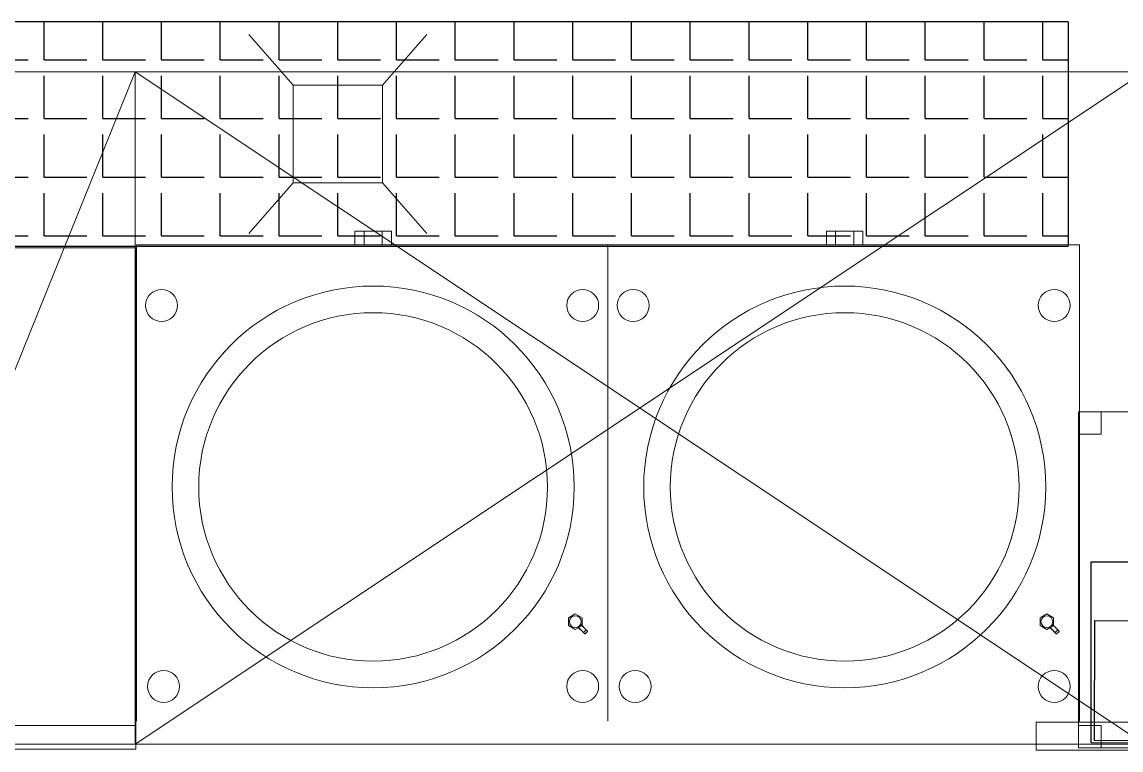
# Model space of a CAD drawing. Header units: millimetres. Extents: x -217779 to 263180, y 55413 to 130161.
# Drawn here: x -216687 to -214727, y 109575 to 110875 of the extents above; entities that cross this region are included whole.
import ezdxf

# ---------------------------------------------------------------- set-up
doc = ezdxf.new("R2010")
doc.units = ezdxf.units.MM
doc.layers.add('ТХ_ВК_трапы', color=5, linetype='Continuous')
doc.layers.add('ТХ_пищеблок', color=30, linetype='Continuous', lineweight=20)
doc.layers.add('ТХ_привязка ТХ', color=7, linetype='Continuous', true_color=0x163d5c)

# ---------------------------------------------------------------- blocks, each defined once
blk = doc.blocks.new('A$C0d7512c1')
at = {"layer": 'ТХ_ВК_трапы', "linetype": 'ByBlock'}
for p, q in [((3162.7, 4023.9, 13.3), (662.7, 4023.9, 13.3)), ((3162.7, 4023.9, 13.3), (3162.7, 3623.9, 13.3)), ((662.7, 3623.9, 13.3), (3162.7, 3623.9, 13.3))]:
    blk.add_line(p, q, dxfattribs=at)
at = {"layer": 'ТХ_ВК_трапы', "linetype": 'Continuous', "transparency": 33554636}
for p, q in [((1336.3, 3956.3, 13.3), (1336.3, 4023.9, 13.3)), ((1441, 3956.3, 13.3), (1441, 4023.9, 13.3)), ((1545.8, 3956.3, 13.3), (1545.8, 4023.9, 13.3)), ((1650.6, 3956.3, 13.3), (1650.6, 4023.9, 13.3)), ((1755.4, 3956.3, 13.3), (1755.4, 4023.9, 13.3)), ((1860.1, 3956.3, 13.3), (1860.1, 4023.9, 13.3)), ((1964.9, 3956.3, 13.3), (1964.9, 4023.9, 13.3)), ((2069.7, 3956.3, 13.3), (2069.7, 4023.9, 13.3)), ((2174.5, 3956.3, 13.3), (2174.5, 4023.9, 13.3)), ((2279.2, 3956.3, 13.3), (2279.2, 4023.9, 13.3)), ((2384, 3956.3, 13.3), (2384, 4023.9, 13.3)), ((2488.8, 3956.3, 13.3), (2488.8, 4023.9, 13.3)), ((2593.6, 3956.3, 13.3), (2593.6, 4023.9, 13.3)), ((2698.3, 3956.3, 13.3), (2698.3, 4023.9, 13.3)), ((2803.1, 3956.3, 13.3), (2803.1, 4023.9, 13.3)), ((2907.9, 3956.3, 13.3), (2907.9, 4023.9, 13.3)), ((3012.7, 3956.3, 13.3), (3012.7, 4023.9, 13.3)), ((3117.4, 3956.3, 13.3), (3117.4, 4023.9, 13.3)), ((1231.5, 3956.3, 13.3), (1307.7, 3956.3, 13.3)), ((1336.3, 3956.3, 13.3), (1412.5, 3956.3, 13.3)), ((1441, 3956.3, 13.3), (1517.2, 3956.3, 13.3)), ((1545.8, 3956.3, 13.3), (1622, 3956.3, 13.3)), ((1650.6, 3956.3, 13.3), (1726.8, 3956.3, 13.3)), ((1755.4, 3956.3, 13.3), (1831.6, 3956.3, 13.3)), ((1860.1, 3956.3, 13.3), (1936.3, 3956.3, 13.3)), ((1964.9, 3956.3, 13.3), (2041.1, 3956.3, 13.3)), ((2069.7, 3956.3, 13.3), (2145.9, 3956.3, 13.3)), ((2174.5, 3956.3, 13.3), (2250.7, 3956.3, 13.3)), ((2279.2, 3956.3, 13.3), (2355.4, 3956.3, 13.3)), ((2384, 3956.3, 13.3), (2460.2, 3956.3, 13.3)), ((2488.8, 3956.3, 13.3), (2565, 3956.3, 13.3)), ((2593.6, 3956.3, 13.3), (2669.8, 3956.3, 13.3)), ((2698.3, 3956.3, 13.3), (2774.5, 3956.3, 13.3)), ((2803.1, 3956.3, 13.3), (2879.3, 3956.3, 13.3)), ((2907.9, 3956.3, 13.3), (2984.1, 3956.3, 13.3)), ((3012.7, 3956.3, 13.3), (3088.9, 3956.3, 13.3)), ((3117.4, 3956.3, 13.3), (3162.7, 3956.3, 13.3)), ((1336.3, 3851.5, 13.3), (1336.3, 3927.7, 13.3)), ((1441, 3851.5, 13.3), (1441, 3927.7, 13.3)), ((1545.8, 3851.5, 13.3), (1545.8, 3927.7, 13.3)), ((1650.6, 3851.5, 13.3), (1650.6, 3927.7, 13.3)), ((1755.4, 3851.5, 13.3), (1755.4, 3927.7, 13.3)), ((1860.1, 3851.5, 13.3), (1860.1, 3927.7, 13.3)), ((1964.9, 3851.5, 13.3), (1964.9, 3927.7, 13.3)), ((2069.7, 3851.5, 13.3), (2069.7, 3927.7, 13.3)), ((2174.5, 3851.5, 13.3), (2174.5, 3927.7, 13.3)), ((2279.2, 3851.5, 13.3), (2279.2, 3927.7, 13.3)), ((2384, 3851.5, 13.3), (2384, 3927.7, 13.3)), ((2488.8, 3851.5, 13.3), (2488.8, 3927.7, 13.3)), ((2593.6, 3851.5, 13.3), (2593.6, 3927.7, 13.3)), ((2698.3, 3851.5, 13.3), (2698.3, 3927.7, 13.3)), ((2803.1, 3851.5, 13.3), (2803.1, 3927.7, 13.3)), ((2907.9, 3851.5, 13.3), (2907.9, 3927.7, 13.3)), ((3012.7, 3851.5, 13.3), (3012.7, 3927.7, 13.3)), ((3117.4, 3851.5, 13.3), (3117.4, 3927.7, 13.3)), ((1231.5, 3851.5, 13.3), (1307.7, 3851.5, 13.3)), ((1336.3, 3851.5, 13.3), (1412.5, 3851.5, 13.3)), ((1441, 3851.5, 13.3), (1517.2, 3851.5, 13.3)), ((1545.8, 3851.5, 13.3), (1622, 3851.5, 13.3)), ((1650.6, 3851.5, 13.3), (1726.8, 3851.5, 13.3)), ((1755.4, 3851.5, 13.3), (1831.6, 3851.5, 13.3)), ((1860.1, 3851.5, 13.3), (1936.3, 3851.5, 13.3)), ((1964.9, 3851.5, 13.3), (2041.1, 3851.5, 13.3)), ((2069.7, 3851.5, 13.3), (2145.9, 3851.5, 13.3)), ((2174.5, 3851.5, 13.3), (2250.7, 3851.5, 13.3)), ((2279.2, 3851.5, 13.3), (2355.4, 3851.5, 13.3)), ((2384, 3851.5, 13.3), (2460.2, 3851.5, 13.3)), ((2488.8, 3851.5, 13.3), (2565, 3851.5, 13.3)), ((2593.6, 3851.5, 13.3), (2669.8, 3851.5, 13.3)), ((2698.3, 3851.5, 13.3), (2774.5, 3851.5, 13.3)), ((2803.1, 3851.5, 13.3), (2879.3, 3851.5, 13.3)), ((2907.9, 3851.5, 13.3), (2984.1, 3851.5, 13.3)), ((3012.7, 3851.5, 13.3), (3088.9, 3851.5, 13.3)), ((3117.4, 3851.5, 13.3), (3162.7, 3851.5, 13.3)), ((1336.3, 3746.7, 13.3), (1336.3, 3822.9, 13.3)), ((1441, 3746.7, 13.3), (1441, 3822.9, 13.3)), ((1545.8, 3746.7, 13.3), (1545.8, 3822.9, 13.3)), ((1650.6, 3746.7, 13.3), (1650.6, 3822.9, 13.3)), ((1755.4, 3746.7, 13.3), (1755.4, 3822.9, 13.3)), ((1860.1, 3746.7, 13.3), (1860.1, 3822.9, 13.3)), ((1964.9, 3746.7, 13.3), (1964.9, 3822.9, 13.3)), ((2069.7, 3746.7, 13.3), (2069.7, 3822.9, 13.3)), ((2174.5, 3746.7, 13.3), (2174.5, 3822.9, 13.3)), ((2279.2, 3746.7, 13.3), (2279.2, 3822.9, 13.3)), ((2384, 3746.7, 13.3), (2384, 3822.9, 13.3)), ((2488.8, 3746.7, 13.3), (2488.8, 3822.9, 13.3)), ((2593.6, 3746.7, 13.3), (2593.6, 3822.9, 13.3)), ((2698.3, 3746.7, 13.3), (2698.3, 3822.9, 13.3)), ((2803.1, 3746.7, 13.3), (2803.1, 3822.9, 13.3)), ((2907.9, 3746.7, 13.3), (2907.9, 3822.9, 13.3)), ((3012.7, 3746.7, 13.3), (3012.7, 3822.9, 13.3)), ((3117.4, 3746.7, 13.3), (3117.4, 3822.9, 13.3)), ((1231.5, 3746.7, 13.3), (1307.7, 3746.7, 13.3)), ((1336.3, 3746.7, 13.3), (1412.5, 3746.7, 13.3)), ((1441, 3746.7, 13.3), (1517.2, 3746.7, 13.3)), ((1545.8, 3746.7, 13.3), (1622, 3746.7, 13.3)), ((1650.6, 3746.7, 13.3), (1726.8, 3746.7, 13.3)), ((1755.4, 3746.7, 13.3), (1831.6, 3746.7, 13.3)), ((1860.1, 3746.7, 13.3), (1936.3, 3746.7, 13.3)), ((1964.9, 3746.7, 13.3), (2041.1, 3746.7, 13.3)), ((2069.7, 3746.7, 13.3), (2145.9, 3746.7, 13.3)), ((2174.5, 3746.7, 13.3), (2250.7, 3746.7, 13.3)), ((2279.2, 3746.7, 13.3), (2355.4, 3746.7, 13.3)), ((2384, 3746.7, 13.3), (2460.2, 3746.7, 13.3)), ((2488.8, 3746.7, 13.3), (2565, 3746.7, 13.3)), ((2593.6, 3746.7, 13.3), (2669.8, 3746.7, 13.3)), ((2698.3, 3746.7, 13.3), (2774.5, 3746.7, 13.3)), ((2803.1, 3746.7, 13.3), (2879.3, 3746.7, 13.3)), ((2907.9, 3746.7, 13.3), (2984.1, 3746.7, 13.3)), ((3012.7, 3746.7, 13.3), (3088.9, 3746.7, 13.3)), ((3117.4, 3746.7, 13.3), (3162.7, 3746.7, 13.3)), ((1336.3, 3641.9, 13.3), (1336.3, 3718.1, 13.3)), ((1441, 3641.9, 13.3), (1441, 3718.1, 13.3)), ((1545.8, 3641.9, 13.3), (1545.8, 3718.1, 13.3)), ((1650.6, 3641.9, 13.3), (1650.6, 3718.1, 13.3)), ((1755.4, 3641.9, 13.3), (1755.4, 3718.1, 13.3)), ((1860.1, 3641.9, 13.3), (1860.1, 3718.1, 13.3)), ((1964.9, 3641.9, 13.3), (1964.9, 3718.1, 13.3)), ((2069.7, 3641.9, 13.3), (2069.7, 3718.1, 13.3)), ((2174.5, 3641.9, 13.3), (2174.5, 3718.1, 13.3)), ((2279.2, 3641.9, 13.3), (2279.2, 3718.1, 13.3)), ((2384, 3641.9, 13.3), (2384, 3718.1, 13.3)), ((2488.8, 3641.9, 13.3), (2488.8, 3718.1, 13.3)), ((2593.6, 3641.9, 13.3), (2593.6, 3718.1, 13.3)), ((2698.3, 3641.9, 13.3), (2698.3, 3718.1, 13.3)), ((2803.1, 3641.9, 13.3), (2803.1, 3718.1, 13.3)), ((2907.9, 3641.9, 13.3), (2907.9, 3718.1, 13.3)), ((3012.7, 3641.9, 13.3), (3012.7, 3718.1, 13.3)), ((3117.4, 3641.9, 13.3), (3117.4, 3718.1, 13.3)), ((1231.5, 3641.9, 13.3), (1307.7, 3641.9, 13.3)), ((1336.3, 3641.9, 13.3), (1412.5, 3641.9, 13.3)), ((1441, 3641.9, 13.3), (1517.2, 3641.9, 13.3)), ((1545.8, 3641.9, 13.3), (1622, 3641.9, 13.3)), ((1650.6, 3641.9, 13.3), (1726.8, 3641.9, 13.3)), ((1755.4, 3641.9, 13.3), (1831.6, 3641.9, 13.3)), ((1860.1, 3641.9, 13.3), (1936.3, 3641.9, 13.3)), ((1964.9, 3641.9, 13.3), (2041.1, 3641.9, 13.3)), ((2069.7, 3641.9, 13.3), (2145.9, 3641.9, 13.3)), ((2174.5, 3641.9, 13.3), (2250.7, 3641.9, 13.3)), ((2279.2, 3641.9, 13.3), (2355.4, 3641.9, 13.3)), ((2384, 3641.9, 13.3), (2460.2, 3641.9, 13.3)), ((2488.8, 3641.9, 13.3), (2565, 3641.9, 13.3)), ((2593.6, 3641.9, 13.3), (2669.8, 3641.9, 13.3)), ((2698.3, 3641.9, 13.3), (2774.5, 3641.9, 13.3)), ((2803.1, 3641.9, 13.3), (2879.3, 3641.9, 13.3)), ((2907.9, 3641.9, 13.3), (2984.1, 3641.9, 13.3)), ((3012.7, 3641.9, 13.3), (3088.9, 3641.9, 13.3)), ((3117.4, 3641.9, 13.3), (3162.7, 3641.9, 13.3))]:
    blk.add_line(p, q, dxfattribs=at)
at = {"layer": 'ТХ_ВК_трапы', "lineweight": 0}
for p, q in [((1701.3, 4001.2, 13.3), (1780.7, 3911.2, 13.3)), ((2019, 4001.2, 13.3), (1939.6, 3911.2, 13.3)), ((1939.6, 3911.2, 13.3), (1780.7, 3911.2, 13.3)), ((1780.7, 3911.2, 13.3), (1780.7, 3736.5, 13.3)), ((1939.6, 3911.2, 13.3), (1939.6, 3736.5, 13.3)), ((1701.3, 3646.5, 13.3), (1780.7, 3736.5, 13.3)), ((1780.7, 3736.5, 13.3), (1939.6, 3736.5, 13.3)), ((1939.6, 3736.5, 13.3), (2019, 3646.5, 13.3))]:
    blk.add_line(p, q, dxfattribs=at)
blk = doc.blocks.new('A$C19c1ccfc')
at = {"layer": 'ТХ_пищеблок'}
for p, q in [((-10921, -20605.1, 40.2), (-10501, -19565.1, 40.2)), ((-10501, -20765.1, 40.2), (-8701, -19565.1, 40.2)), ((-10501, -19565.1, 40.2), (-8701, -20765.1, 40.2)), ((-10093, -19849.4, -897.4), (-10060.5, -19849.4, -897.4)), ((-10093, -19874.4, -897.4), (-10093, -19849.4, -897.4)), ((-10060.5, -19874.4, -897.4), (-10060.5, -19849.4, -897.4)), ((-9252, -19849.4, -897.4), (-9219.5, -19849.4, -897.4)), ((-9252, -19874.4, -897.4), (-9252, -19849.4, -897.4)), ((-9219.5, -19874.4, -897.4), (-9219.5, -19849.4, -897.4)), ((-10499.1, -19874.1, -194.9), (-9658.1, -19874.1, -194.9)), ((-10499.1, -19874.1, -259.9), (-9658.1, -19874.1, -259.9)), ((-9658.1, -19874.1, -194.9), (-8817.1, -19874.1, -194.9)), ((-9658.1, -19874.1, -259.9), (-8817.1, -19874.1, -259.9)), ((-10499.1, -19881.2, -187.9), (-10499.1, -20724.1, -187.9)), ((-9658.1, -19881.2, -187.9), (-9658.1, -20724.1, -187.9)), ((-9658.1, -19881.2, -187.9), (-9658.1, -20724.1, -187.9)), ((-8817.1, -19881.2, -187.9), (-8817.1, -20724.1, -187.9)), ((-8818.6, -20771.8, 35.1), (-8818.6, -20171.8, 35.1)), ((-8818.6, -20171.8, 35.1), (-7918.6, -20171.8, 35.1)), ((-8818.6, -20211.8, 35.1), (-8818.6, -20171.8, 35.1)), ((-8818.6, -20171.8, 35.1), (-8778.6, -20171.8, 35.1)), ((-8778.6, -20171.8, 35.1), (-8778.6, -20211.8, 35.1)), ((-8778.6, -20211.8, 35.1), (-8818.6, -20211.8, 35.1)), ((-9716.3, -20532.6, -146.9), (-9728.3, -20539.5, -146.9)), ((-9728.3, -20539.5, -146.9), (-9728.3, -20553.4, -146.9)), ((-9704.3, -20539.5, -146.9), (-9716.3, -20532.6, -146.9)), ((-9704.3, -20553.4, -146.9), (-9704.3, -20539.5, -146.9)), ((-8875.3, -20532.6, -146.9), (-8887.3, -20539.5, -146.9)), ((-8887.3, -20539.5, -146.9), (-8887.3, -20553.4, -146.9)), ((-8863.3, -20539.5, -146.9), (-8875.3, -20532.6, -146.9)), ((-8863.3, -20553.4, -146.9), (-8863.3, -20539.5, -146.9)), ((-9728.3, -20553.4, -146.9), (-9716.3, -20560.3, -146.9)), ((-9716.3, -20560.3, -146.9), (-9704.3, -20553.4, -146.9)), ((-9706, -20551.8, -95.9), (-9711, -20556.7, -95.9)), ((-9709.9, -20557.8, -95.9), (-9711, -20556.7, -95.9)), ((-9699.5, -20568.2, -82.9), (-9709.9, -20557.8, -82.9)), ((-9706, -20551.8, -95.9), (-9705, -20552.8, -95.9)), ((-9705, -20552.8, -82.9), (-9694.5, -20563.3, -82.9)), ((-8887.3, -20553.4, -146.9), (-8875.3, -20560.3, -146.9)), ((-8875.3, -20560.3, -146.9), (-8863.3, -20553.4, -146.9)), ((-8865, -20551.8, -95.9), (-8870, -20556.7, -95.9)), ((-8868.9, -20557.8, -95.9), (-8870, -20556.7, -95.9)), ((-8858.5, -20568.2, -82.9), (-8868.9, -20557.8, -82.9)), ((-8865, -20551.8, -95.9), (-8864, -20552.8, -95.9)), ((-8864, -20552.8, -82.9), (-8853.5, -20563.3, -82.9)), ((-9699.5, -20568.2, -82.9), (-9699.5, -20568.2, -86.8)), ((-9694.5, -20564, -82.9), (-9698.8, -20568.2, -82.9)), ((-9694.5, -20563.3, -82.9), (-9694.5, -20563.3, -86.8)), ((-8858.5, -20568.2, -82.9), (-8858.5, -20568.2, -86.8)), ((-8853.5, -20564, -82.9), (-8857.8, -20568.2, -82.9)), ((-8853.5, -20563.3, -82.9), (-8853.5, -20563.3, -86.8)), ((-8818.6, -20771.8, 35.1), (-8818.6, -20731.8, 35.1)), ((-8818.6, -20731.8, 35.1), (-8778.6, -20731.8, 35.1)), ((-8778.6, -20731.8, 35.1), (-8778.6, -20771.8, 35.1)), ((-7918.6, -20771.8, 35.1), (-8818.6, -20771.8, 35.1)), ((-8778.6, -20771.8, 35.1), (-8818.6, -20771.8, 35.1))]:
    blk.add_line(p, q, dxfattribs=at)
at = {"layer": 'ТХ_пищеблок', "extrusion": (7.50251e-16, 1, 0)}
for p, q in [((-10093, -19849.4, -953.7), (-10109.3, -19849.4, -925.6)), ((-10109.3, -19849.4, -925.6), (-10093, -19849.4, -897.4)), ((-10093, -19849.4, -897.4), (-10060.5, -19849.4, -897.4)), ((-10060.5, -19849.4, -953.7), (-10093, -19849.4, -953.7)), ((-10060.5, -19849.4, -897.4), (-10044.3, -19849.4, -925.6)), ((-10044.3, -19849.4, -925.6), (-10060.5, -19849.4, -953.7)), ((-9252, -19849.4, -953.7), (-9268.3, -19849.4, -925.6)), ((-9268.3, -19849.4, -925.6), (-9252, -19849.4, -897.4)), ((-9252, -19849.4, -897.4), (-9219.5, -19849.4, -897.4)), ((-9219.5, -19849.4, -953.7), (-9252, -19849.4, -953.7)), ((-9219.5, -19849.4, -897.4), (-9203.3, -19849.4, -925.6)), ((-9203.3, -19849.4, -925.6), (-9219.5, -19849.4, -953.7))]:
    blk.add_line(p, q, dxfattribs=at)
at = {"layer": 'ТХ_пищеблок', "extrusion": (-0.866025, 6.49736e-16, 0.5)}
for p, q in [((-10109.3, -19849.4, -925.6), (-10093, -19849.4, -897.4)), ((-10109.3, -19874.4, -925.6), (-10109.3, -19849.4, -925.6)), ((-10093, -19874.4, -897.4), (-10093, -19849.4, -897.4)), ((-9268.3, -19849.4, -925.6), (-9252, -19849.4, -897.4)), ((-9268.3, -19874.4, -925.6), (-9268.3, -19849.4, -925.6)), ((-9252, -19874.4, -897.4), (-9252, -19849.4, -897.4))]:
    blk.add_line(p, q, dxfattribs=at)
at = {"layer": 'ТХ_пищеблок', "extrusion": (-0.866025, 6.49736e-16, -0.5)}
for p, q in [((-10109.3, -19874.4, -925.6), (-10109.3, -19849.4, -925.6)), ((-10093, -19849.4, -953.7), (-10109.3, -19849.4, -925.6)), ((-10093, -19874.4, -953.7), (-10093, -19849.4, -953.7)), ((-9268.3, -19874.4, -925.6), (-9268.3, -19849.4, -925.6)), ((-9252, -19849.4, -953.7), (-9268.3, -19849.4, -925.6)), ((-9252, -19874.4, -953.7), (-9252, -19849.4, -953.7))]:
    blk.add_line(p, q, dxfattribs=at)
at = {"layer": 'ТХ_пищеблок', "extrusion": (0, 0, -1)}
for p, q in [((-10093, -19874.4, -953.7), (-10093, -19849.4, -953.7)), ((-10060.5, -19849.4, -953.7), (-10093, -19849.4, -953.7)), ((-10060.5, -19874.4, -953.7), (-10060.5, -19849.4, -953.7)), ((-9252, -19874.4, -953.7), (-9252, -19849.4, -953.7)), ((-9219.5, -19849.4, -953.7), (-9252, -19849.4, -953.7)), ((-9219.5, -19874.4, -953.7), (-9219.5, -19849.4, -953.7))]:
    blk.add_line(p, q, dxfattribs=at)
at = {"layer": 'ТХ_пищеблок', "extrusion": (0.866025, -6.49736e-16, -0.5)}
for p, q in [((-10060.5, -19874.4, -953.7), (-10060.5, -19849.4, -953.7)), ((-10044.3, -19849.4, -925.6), (-10060.5, -19849.4, -953.7)), ((-10044.3, -19874.4, -925.6), (-10044.3, -19849.4, -925.6)), ((-9219.5, -19874.4, -953.7), (-9219.5, -19849.4, -953.7)), ((-9203.3, -19849.4, -925.6), (-9219.5, -19849.4, -953.7)), ((-9203.3, -19874.4, -925.6), (-9203.3, -19849.4, -925.6))]:
    blk.add_line(p, q, dxfattribs=at)
at = {"layer": 'ТХ_пищеблок', "extrusion": (0.866025, -6.49736e-16, 0.5)}
for p, q in [((-10060.5, -19849.4, -897.4), (-10044.3, -19849.4, -925.6)), ((-10060.5, -19874.4, -897.4), (-10060.5, -19849.4, -897.4)), ((-10044.3, -19874.4, -925.6), (-10044.3, -19849.4, -925.6)), ((-9219.5, -19849.4, -897.4), (-9203.3, -19849.4, -925.6)), ((-9219.5, -19874.4, -897.4), (-9219.5, -19849.4, -897.4)), ((-9203.3, -19874.4, -925.6), (-9203.3, -19849.4, -925.6))]:
    blk.add_line(p, q, dxfattribs=at)
at = {"layer": 'ТХ_пищеблок', "extrusion": (-1, 5.66554e-16, 0)}
for p, q in [((-10499.1, -19874.1, -259.9), (-10499.1, -19874.1, -194.9)), ((-9658.1, -19874.1, -259.9), (-9658.1, -19874.1, -194.9)), ((-10499.1, -20724.1, -261.9), (-10499.1, -19876.1, -261.9)), ((-10499.1, -19881.2, -187.9), (-10499.1, -20724.1, -187.9)), ((-9658.1, -20724.1, -261.9), (-9658.1, -19876.1, -261.9)), ((-9658.1, -19881.2, -187.9), (-9658.1, -20724.1, -187.9)), ((-9728.3, -20539.5, -187.9), (-9728.3, -20553.4, -187.9)), ((-9728.3, -20539.5, -146.9), (-9728.3, -20553.4, -146.9)), ((-9728.3, -20539.5, -187.9), (-9728.3, -20539.5, -146.9)), ((-8887.3, -20539.5, -187.9), (-8887.3, -20553.4, -187.9)), ((-8887.3, -20539.5, -146.9), (-8887.3, -20553.4, -146.9)), ((-8887.3, -20539.5, -187.9), (-8887.3, -20539.5, -146.9)), ((-9728.3, -20553.4, -187.9), (-9728.3, -20553.4, -146.9)), ((-8887.3, -20553.4, -187.9), (-8887.3, -20553.4, -146.9)), ((-10499.1, -20724.1, -187.9), (-10499.1, -20724.1, -261.9)), ((-9658.1, -20724.1, -187.9), (-9658.1, -20724.1, -261.9))]:
    blk.add_line(p, q, dxfattribs=at)
at = {"layer": 'ТХ_пищеблок', "extrusion": (5.66554e-16, 1, 0)}
for p, q in [((-10499.1, -19874.1, -259.9), (-9658.1, -19874.1, -259.9)), ((-10499.1, -19874.1, -259.9), (-10499.1, -19874.1, -194.9)), ((-10499.1, -19874.1, -194.9), (-9658.1, -19874.1, -194.9)), ((-9658.1, -19874.1, -259.9), (-8817.1, -19874.1, -259.9)), ((-9658.1, -19874.1, -259.9), (-9658.1, -19874.1, -194.9)), ((-9658.1, -19874.1, -194.9), (-8817.1, -19874.1, -194.9)), ((-9658.1, -19874.1, -259.9), (-9658.1, -19874.1, -194.9)), ((-8817.1, -19874.1, -259.9), (-8817.1, -19874.1, -194.9))]:
    blk.add_line(p, q, dxfattribs=at)
at = {"layer": 'ТХ_пищеблок', "extrusion": (1, -5.66554e-16, 0)}
for p, q in [((-9658.1, -19874.1, -259.9), (-9658.1, -19874.1, -194.9)), ((-8817.1, -19874.1, -259.9), (-8817.1, -19874.1, -194.9)), ((-9658.1, -20724.1, -261.9), (-9658.1, -19876.1, -261.9)), ((-9658.1, -19881.2, -187.9), (-9658.1, -20724.1, -187.9)), ((-8817.1, -20724.1, -261.9), (-8817.1, -19876.1, -261.9)), ((-8817.1, -19881.2, -187.9), (-8817.1, -20724.1, -187.9)), ((-9704.3, -20553.4, -187.9), (-9704.3, -20539.5, -187.9)), ((-9704.3, -20539.5, -187.9), (-9704.3, -20539.5, -146.9)), ((-9704.3, -20553.4, -146.9), (-9704.3, -20539.5, -146.9)), ((-8863.3, -20553.4, -187.9), (-8863.3, -20539.5, -187.9)), ((-8863.3, -20539.5, -187.9), (-8863.3, -20539.5, -146.9)), ((-8863.3, -20553.4, -146.9), (-8863.3, -20539.5, -146.9)), ((-9704.3, -20553.4, -187.9), (-9704.3, -20553.4, -146.9)), ((-8863.3, -20553.4, -187.9), (-8863.3, -20553.4, -146.9)), ((-9658.1, -20724.1, -187.9), (-9658.1, -20724.1, -261.9)), ((-8817.1, -20724.1, -187.9), (-8817.1, -20724.1, -261.9))]:
    blk.add_line(p, q, dxfattribs=at)
at = {"layer": 'ТХ_пищеблок', "extrusion": (1.77636e-16, -1.0064e-31, -1)}
for p, q in [((-10499.1, -20724.1, -261.9), (-10499.1, -19876.1, -261.9)), ((-9658.1, -20724.1, -261.9), (-9658.1, -19876.1, -261.9)), ((-9658.1, -20724.1, -261.9), (-9658.1, -19876.1, -261.9)), ((-8817.1, -20724.1, -261.9), (-8817.1, -19876.1, -261.9))]:
    blk.add_line(p, q, dxfattribs=at)
at = {"layer": 'ТХ_пищеблок', "extrusion": (-0.5, 0.866025, -1.59086e-16)}
for p, q in [((-9716.3, -20532.6, -187.9), (-9728.3, -20539.5, -187.9)), ((-9716.3, -20532.6, -146.9), (-9728.3, -20539.5, -146.9)), ((-9728.3, -20539.5, -187.9), (-9728.3, -20539.5, -146.9)), ((-9716.3, -20532.6, -187.9), (-9716.3, -20532.6, -146.9)), ((-8875.3, -20532.6, -187.9), (-8887.3, -20539.5, -187.9)), ((-8875.3, -20532.6, -146.9), (-8887.3, -20539.5, -146.9)), ((-8887.3, -20539.5, -187.9), (-8887.3, -20539.5, -146.9)), ((-8875.3, -20532.6, -187.9), (-8875.3, -20532.6, -146.9))]:
    blk.add_line(p, q, dxfattribs=at)
at = {"layer": 'ТХ_пищеблок', "extrusion": (-9.17483e-32, -1.83697e-16, -1)}
for p, q in [((-9716.3, -20532.6, -187.9), (-9728.3, -20539.5, -187.9)), ((-9728.3, -20539.5, -187.9), (-9728.3, -20553.4, -187.9)), ((-9704.3, -20539.5, -187.9), (-9716.3, -20532.6, -187.9)), ((-9704.3, -20553.4, -187.9), (-9704.3, -20539.5, -187.9)), ((-8875.3, -20532.6, -187.9), (-8887.3, -20539.5, -187.9)), ((-8887.3, -20539.5, -187.9), (-8887.3, -20553.4, -187.9)), ((-8863.3, -20539.5, -187.9), (-8875.3, -20532.6, -187.9)), ((-8863.3, -20553.4, -187.9), (-8863.3, -20539.5, -187.9)), ((-9728.3, -20553.4, -187.9), (-9716.3, -20560.3, -187.9)), ((-9716.3, -20560.3, -187.9), (-9704.3, -20553.4, -187.9)), ((-8887.3, -20553.4, -187.9), (-8875.3, -20560.3, -187.9)), ((-8875.3, -20560.3, -187.9), (-8863.3, -20553.4, -187.9))]:
    blk.add_line(p, q, dxfattribs=at)
at = {"layer": 'ТХ_пищеблок', "extrusion": (0.5, 0.866025, -1.59086e-16)}
for p, q in [((-9704.3, -20539.5, -187.9), (-9716.3, -20532.6, -187.9)), ((-9716.3, -20532.6, -187.9), (-9716.3, -20532.6, -146.9)), ((-9704.3, -20539.5, -146.9), (-9716.3, -20532.6, -146.9)), ((-9704.3, -20539.5, -187.9), (-9704.3, -20539.5, -146.9)), ((-8863.3, -20539.5, -187.9), (-8875.3, -20532.6, -187.9)), ((-8875.3, -20532.6, -187.9), (-8875.3, -20532.6, -146.9)), ((-8863.3, -20539.5, -146.9), (-8875.3, -20532.6, -146.9)), ((-8863.3, -20539.5, -187.9), (-8863.3, -20539.5, -146.9))]:
    blk.add_line(p, q, dxfattribs=at)
at = {"layer": 'ТХ_пищеблок', "extrusion": (-0.501483, -0.865168, 1.58929e-16)}
for p, q in [((-9728.3, -20553.4, -187.9), (-9716.3, -20560.3, -187.9)), ((-9728.3, -20553.4, -146.9), (-9716.3, -20560.3, -146.9)), ((-9728.3, -20553.4, -187.9), (-9728.3, -20553.4, -146.9)), ((-9716.3, -20560.3, -187.9), (-9716.3, -20560.3, -146.9)), ((-8887.3, -20553.4, -187.9), (-8875.3, -20560.3, -187.9)), ((-8887.3, -20553.4, -146.9), (-8875.3, -20560.3, -146.9)), ((-8887.3, -20553.4, -187.9), (-8887.3, -20553.4, -146.9)), ((-8875.3, -20560.3, -187.9), (-8875.3, -20560.3, -146.9))]:
    blk.add_line(p, q, dxfattribs=at)
at = {"layer": 'ТХ_пищеблок', "extrusion": (0.5, -0.866025, 1.59086e-16)}
for p, q in [((-9716.3, -20560.3, -187.9), (-9704.3, -20553.4, -187.9)), ((-9716.3, -20560.3, -146.9), (-9704.3, -20553.4, -146.9)), ((-9716.3, -20560.3, -187.9), (-9716.3, -20560.3, -146.9)), ((-9704.3, -20553.4, -187.9), (-9704.3, -20553.4, -146.9)), ((-8875.3, -20560.3, -187.9), (-8863.3, -20553.4, -187.9)), ((-8875.3, -20560.3, -146.9), (-8863.3, -20553.4, -146.9)), ((-8875.3, -20560.3, -187.9), (-8875.3, -20560.3, -146.9)), ((-8863.3, -20553.4, -187.9), (-8863.3, -20553.4, -146.9))]:
    blk.add_line(p, q, dxfattribs=at)
at = {"layer": 'ТХ_пищеблок', "extrusion": (-0.707107, 0.707107, 9.74459e-14)}
for p, q in [((-9706, -20551.8, -95.9), (-9711, -20556.7, -95.9)), ((-9710.3, -20556, -109.9), (-9711, -20556.7, -109.9)), ((-9711, -20556.7, -109.4), (-9711, -20556.7, -109.9)), ((-9711, -20556.7, -95.9), (-9711, -20556.7, -98.4)), ((-9706, -20551.8, -109.9), (-9706.7, -20552.5, -109.9)), ((-9706, -20551.8, -109.9), (-9706, -20551.8, -109.4)), ((-9706, -20551.8, -98.4), (-9706, -20551.8, -95.9)), ((-8865, -20551.8, -95.9), (-8870, -20556.7, -95.9)), ((-8869.3, -20556, -109.9), (-8870, -20556.7, -109.9)), ((-8870, -20556.7, -109.4), (-8870, -20556.7, -109.9)), ((-8870, -20556.7, -95.9), (-8870, -20556.7, -98.4)), ((-8865, -20551.8, -109.9), (-8865.7, -20552.5, -109.9)), ((-8865, -20551.8, -109.9), (-8865, -20551.8, -109.4)), ((-8865, -20551.8, -98.4), (-8865, -20551.8, -95.9))]:
    blk.add_line(p, q, dxfattribs=at)
at = {"layer": 'ТХ_пищеблок', "extrusion": (6.11395e-15, -6.01718e-15, -1)}
for p, q in [((-9710.3, -20556, -109.9), (-9711, -20556.7, -109.9)), ((-9711, -20556.7, -109.9), (-9701.6, -20566.1, -109.9)), ((-9706.7, -20552.5, -109.9), (-9710.3, -20556, -109.9)), ((-9706, -20551.8, -109.9), (-9706.7, -20552.5, -109.9)), ((-9696.7, -20561.1, -109.9), (-9706, -20551.8, -109.9)), ((-8869.3, -20556, -109.9), (-8870, -20556.7, -109.9)), ((-8870, -20556.7, -109.9), (-8860.6, -20566.1, -109.9)), ((-8865.7, -20552.5, -109.9), (-8869.3, -20556, -109.9)), ((-8865, -20551.8, -109.9), (-8865.7, -20552.5, -109.9)), ((-8855.7, -20561.1, -109.9), (-8865, -20551.8, -109.9)), ((-9696.7, -20561.1, -109.9), (-9701.6, -20566.1, -109.9)), ((-8855.7, -20561.1, -109.9), (-8860.6, -20566.1, -109.9))]:
    blk.add_line(p, q, dxfattribs=at)
at = {"layer": 'ТХ_пищеблок', "extrusion": (0.707107, -0.707107, 0)}
for p, q in [((-9711, -20556.7, -98.4), (-9711, -20556.7, -109.4)), ((-9706.7, -20552.5, -109.9), (-9710.3, -20556, -109.9)), ((-9706, -20551.8, -109.4), (-9706, -20551.8, -98.4)), ((-8870, -20556.7, -98.4), (-8870, -20556.7, -109.4)), ((-8865.7, -20552.5, -109.9), (-8869.3, -20556, -109.9)), ((-8865, -20551.8, -109.4), (-8865, -20551.8, -98.4))]:
    blk.add_line(p, q, dxfattribs=at)
at = {"layer": 'ТХ_пищеблок', "extrusion": (-0.707107, -0.707107, 0)}
for p, q in [((-9709.9, -20557.8, -95.9), (-9711, -20556.7, -95.9)), ((-9711, -20556.7, -95.9), (-9711, -20556.7, -98.4)), ((-9711, -20556.7, -98.4), (-9711, -20556.7, -109.4)), ((-9711, -20556.7, -109.4), (-9711, -20556.7, -109.9)), ((-9711, -20556.7, -109.9), (-9701.6, -20566.1, -109.9)), ((-9699.5, -20568.2, -82.9), (-9709.9, -20557.8, -82.9)), ((-9709.9, -20557.8, -82.9), (-9709.9, -20557.8, -95.9)), ((-8868.9, -20557.8, -95.9), (-8870, -20556.7, -95.9)), ((-8870, -20556.7, -95.9), (-8870, -20556.7, -98.4)), ((-8870, -20556.7, -98.4), (-8870, -20556.7, -109.4)), ((-8870, -20556.7, -109.4), (-8870, -20556.7, -109.9)), ((-8870, -20556.7, -109.9), (-8860.6, -20566.1, -109.9)), ((-8858.5, -20568.2, -82.9), (-8868.9, -20557.8, -82.9)), ((-8868.9, -20557.8, -82.9), (-8868.9, -20557.8, -95.9)), ((-9701.6, -20566.1, -109.9), (-9699.5, -20568.2, -86.8)), ((-9699.5, -20568.2, -82.9), (-9699.5, -20568.2, -86.8)), ((-8860.6, -20566.1, -109.9), (-8858.5, -20568.2, -86.8)), ((-8858.5, -20568.2, -82.9), (-8858.5, -20568.2, -86.8))]:
    blk.add_line(p, q, dxfattribs=at)
at = {"layer": 'ТХ_пищеблок', "extrusion": (-0.707107, 0.707107, 0)}
for p, q in [((-9709.9, -20557.8, -82.9), (-9709.9, -20557.8, -95.9)), ((-9705, -20552.8, -95.9), (-9705, -20552.8, -82.9)), ((-8868.9, -20557.8, -82.9), (-8868.9, -20557.8, -95.9)), ((-8864, -20552.8, -95.9), (-8864, -20552.8, -82.9))]:
    blk.add_line(p, q, dxfattribs=at)
at = {"layer": 'ТХ_пищеблок', "extrusion": (0.707107, 0.707107, 0)}
for p, q in [((-9696.7, -20561.1, -109.9), (-9706, -20551.8, -109.9)), ((-9706, -20551.8, -109.9), (-9706, -20551.8, -109.4)), ((-9706, -20551.8, -109.4), (-9706, -20551.8, -98.4)), ((-9706, -20551.8, -98.4), (-9706, -20551.8, -95.9)), ((-9706, -20551.8, -95.9), (-9705, -20552.8, -95.9)), ((-9705, -20552.8, -95.9), (-9705, -20552.8, -82.9)), ((-9705, -20552.8, -82.9), (-9694.5, -20563.3, -82.9)), ((-8855.7, -20561.1, -109.9), (-8865, -20551.8, -109.9)), ((-8865, -20551.8, -109.9), (-8865, -20551.8, -109.4)), ((-8865, -20551.8, -109.4), (-8865, -20551.8, -98.4)), ((-8865, -20551.8, -98.4), (-8865, -20551.8, -95.9)), ((-8865, -20551.8, -95.9), (-8864, -20552.8, -95.9)), ((-8864, -20552.8, -95.9), (-8864, -20552.8, -82.9)), ((-8864, -20552.8, -82.9), (-8853.5, -20563.3, -82.9)), ((-9694.5, -20563.3, -86.8), (-9696.7, -20561.1, -109.9)), ((-9694.5, -20563.3, -82.9), (-9694.5, -20563.3, -86.8)), ((-8853.5, -20563.3, -86.8), (-8855.7, -20561.1, -109.9)), ((-8853.5, -20563.3, -82.9), (-8853.5, -20563.3, -86.8))]:
    blk.add_line(p, q, dxfattribs=at)
at = {"layer": 'ТХ_пищеблок', "extrusion": (0.70124, -0.70124, -0.128554)}
for p, q in [((-9696.7, -20561.1, -109.9), (-9701.6, -20566.1, -109.9)), ((-9701.6, -20566.1, -109.9), (-9699.5, -20568.2, -86.8)), ((-9694.5, -20564, -82.9), (-9698.8, -20568.2, -82.9)), ((-9694.5, -20563.3, -86.8), (-9696.7, -20561.1, -109.9)), ((-8855.7, -20561.1, -109.9), (-8860.6, -20566.1, -109.9)), ((-8860.6, -20566.1, -109.9), (-8858.5, -20568.2, -86.8)), ((-8853.5, -20564, -82.9), (-8857.8, -20568.2, -82.9)), ((-8853.5, -20563.3, -86.8), (-8855.7, -20561.1, -109.9))]:
    blk.add_line(p, q, dxfattribs=at)
at = {"layer": 'ТХ_пищеблок', "extrusion": (-1, 5.66554e-16, -1.83697e-16)}
for p, q in [((-10499.1, -20724.1, -187.9), (-10499.1, -20724.1, -261.9)), ((-9658.1, -20724.1, -187.9), (-9658.1, -20724.1, -261.9))]:
    blk.add_line(p, q, dxfattribs=at)
at = {"layer": 'ТХ_пищеблок', "extrusion": (-5.66554e-16, -1, 0)}
for p, q in [((-10499.1, -20724.1, -187.9), (-10499.1, -20724.1, -261.9)), ((-9658.1, -20724.1, -187.9), (-9658.1, -20724.1, -261.9)), ((-9658.1, -20724.1, -187.9), (-9658.1, -20724.1, -261.9)), ((-8817.1, -20724.1, -187.9), (-8817.1, -20724.1, -261.9))]:
    blk.add_line(p, q, dxfattribs=at)
blk = doc.blocks.new('A$C6fdb3df6')
at = {"layer": 'ТХ_пищеблок', "lineweight": -2}
for points in [[(-14546.2, 9110.4), (-14193.7, 9110.1), (-14196.5, 8785.2), (-14546.2, 8787.4), (-14546.2, 9110.4), (-14546.2, 9110.4)], [(-14539.9, 9005.8), (-14199.8, 9005.2), (-14203.3, 8788.9), (-14540.6, 8791.4), (-14539.9, 9005.8), (-14539.9, 9005.8)]]:
    blk.add_lwpolyline(points, dxfattribs=at)

msp = doc.modelspace()

# ---------------------------------------------------------------- linework, layer by layer
at = {"layer": 'ТХ_пищеблок', "ltscale": 100, "elevation": 40.2}
msp.add_lwpolyline([(-217484.9, 110785.6), (-216484.9, 110785.6), (-216484.9, 109585.6), (-217484.9, 109585.6)], close=True, dxfattribs=at)
at = {"layer": 'ТХ_пищеблок', "elevation": 40.2}
msp.add_lwpolyline([(-216484.9, 109585.6), (-214684.9, 109585.6), (-214684.9, 110785.6), (-216484.9, 110785.6)], close=True, dxfattribs=at)
at = {"layer": 'ТХ_пищеблок'}
for points in [[(-216484, 110471.6), (-217324, 110471.6), (-217324, 109576.6), (-216484, 109576.6)], [(-216484, 109576.6), (-217324, 109576.6), (-217324, 109618.7), (-216484, 109618.7)]]:
    msp.add_lwpolyline(points, close=True, dxfattribs=at)
at = {"layer": 'ТХ_пищеблок', "lineweight": 0, "elevation": -47.7}
msp.add_lwpolyline([(-214578.1, 109625.1), (-214578.1, 109575.1), (-214878.1, 109575.1), (-214878.1, 109625.1)], close=True, dxfattribs=at)
at = {"layer": 'ТХ_пищеблок', "extrusion": (7.50251e-16, 1, 0)}
for centre in [(216060.7, -925.6, 110501.3), (215219.7, -925.6, 110501.3)]:
    msp.add_circle(centre, 27, dxfattribs=at)
at = {"layer": 'ТХ_пищеблок', "extrusion": (-7.50251e-16, -1, 0)}
for centre in [(-216060.7, -925.6, -110501.3), (-215219.7, -925.6, -110501.3)]:
    msp.add_circle(centre, 27, dxfattribs=at)
at = {"layer": 'ТХ_пищеблок', "extrusion": (-1.04074e-31, -1.83697e-16, -1)}
for centre, radius in [((216438, 110368.6, 1217.5), 28.5), ((216438, 110368.6, 1174), 28.5), ((215687, 110368.6, 1217.5), 28.5), ((215687, 110368.6, 1174), 28.5), ((215597, 110368.6, 1217.5), 28.5), ((215597, 110368.6, 1174), 28.5), ((214846, 110368.6, 1217.5), 28.5), ((214846, 110368.6, 1174), 28.5), ((215700.2, 109804.2, 146.9), 10.5), ((214859.2, 109804.2, 146.9), 10.5), ((215687, 109688.6, 1174), 28.5), ((215687, 109688.6, 1217.5), 28.5), ((215687, 109688.6, 1174), 28.5), ((215687, 109688.6, 1217.5), 28.5), ((214846, 109688.6, 1174), 28.5), ((214846, 109688.6, 1217.5), 28.5), ((214846, 109688.6, 1174), 28.5), ((214846, 109688.6, 1217.5), 28.5)]:
    msp.add_circle(centre, radius, dxfattribs=at)
at = {"layer": 'ТХ_пищеблок', "extrusion": (0, 0, -1)}
for centre, radius in [((216060.7, 110044.7, 187.9), 358.5), ((216060.7, 110044.7, 187.9), 358.5), ((215219.7, 110044.7, 187.9), 358.5), ((215219.7, 110044.7, 187.9), 358.5), ((216060.7, 110044.7, 148.8), 311), ((215219.7, 110044.7, 148.8), 311)]:
    msp.add_circle(centre, radius, dxfattribs=at)
at = {"layer": 'ТХ_пищеблок'}
for centre, radius in [((-216060.7, 110044.7, -148.8), 311), ((-215219.7, 110044.7, -148.8), 311), ((-215700.2, 109804.2, -126.9), 10.5), ((-215700.2, 109804.2, -126.9), 10.5), ((-215700.2, 109804.2, -146.9), 10.5), ((-214859.2, 109804.2, -126.9), 10.5), ((-214859.2, 109804.2, -126.9), 10.5), ((-214859.2, 109804.2, -146.9), 10.5)]:
    msp.add_circle(centre, radius, dxfattribs=at)
at = {"layer": 'ТХ_пищеблок', "extrusion": (1.04074e-31, -1.83697e-16, -1)}
for centre in [(216434.4, 109688.6, 1174), (216434.4, 109688.6, 1217.5), (216434.4, 109688.6, 1174), (216434.4, 109688.6, 1217.5), (215593.4, 109688.6, 1174), (215593.4, 109688.6, 1217.5), (215593.4, 109688.6, 1174), (215593.4, 109688.6, 1217.5)]:
    msp.add_circle(centre, 28.5, dxfattribs=at)
at = {"layer": 'ТХ_пищеблок', "extrusion": (-1, 5.66554e-16, 0)}
for centre, radius, start, end in [((-110469.6, -194.9, 216483), 7.01, 89.3117, 179.9755), ((-110474.6, -259.9, 216483), 2, 180, 270), ((-110469.6, -194.9, 215642), 7.01, 89.3117, 179.9755), ((-110474.6, -259.9, 215642), 2, 180, 270)]:
    msp.add_arc(centre, radius, start, end, dxfattribs=at)
at = {"layer": 'ТХ_пищеблок', "extrusion": (1, -5.66554e-16, 0)}
for centre, radius, start, end in [((110469.6, -194.9, -216483), 7.01, 0.0245, 90.6883), ((110474.6, -259.9, -216483), 2, 270, 360), ((110469.6, -194.9, -215642), 7.01, 0.0245, 90.6883), ((110474.6, -259.9, -215642), 2, 270, 360), ((110469.6, -194.9, -215642), 7.01, 0.0245, 90.6883), ((110474.6, -259.9, -215642), 2, 270, 360), ((110469.6, -194.9, -215642), 7.01, 0.0245, 90.6883), ((110474.6, -259.9, -215642), 2, 270, 360), ((110469.6, -194.9, -214801), 7.01, 0.0245, 90.6883), ((110474.6, -259.9, -214801), 2, 270, 360), ((110469.6, -194.9, -214801), 7.01, 0.0245, 90.6883), ((110474.6, -259.9, -214801), 2, 270, 360)]:
    msp.add_arc(centre, radius, start, end, dxfattribs=at)
at = {"layer": 'ТХ_пищеблок', "extrusion": (0.707107, -0.707107, -9.74459e-14)}
for centre, start, end in [((-74879.8, -103.9, -230155.4), 57.421, 122.579), ((-74879.8, -103.9, -230155.4), 237.421, 247.3801), ((-74879.8, -103.9, -230155.4), 292.6199, 302.579), ((-74285.1, -103.9, -229560.7), 57.421, 122.579), ((-74285.1, -103.9, -229560.7), 237.421, 247.3801), ((-74285.1, -103.9, -229560.7), 292.6199, 302.579)]:
    msp.add_arc(centre, 6.5, start, end, dxfattribs=at)
at = {"layer": 'ТХ_пищеблок', "extrusion": (-0.707107, 0.707107, 9.74459e-14)}
for centre, start, end in [((74879.8, -103.9, 230155.4), 57.421, 122.579), ((74879.8, -103.9, 230155.4), 292.6199, 302.579), ((74879.8, -103.9, 230155.4), 237.421, 247.3801), ((74285.1, -103.9, 229560.7), 57.421, 122.579), ((74285.1, -103.9, 229560.7), 292.6199, 302.579), ((74285.1, -103.9, 229560.7), 237.421, 247.3801)]:
    msp.add_arc(centre, 6.5, start, end, dxfattribs=at)
at = {"layer": 'ТХ_пищеблок', "extrusion": (0.707107, -0.707107, 0)}
for centre in [(-74879.8, -103.9, -230155.4), (-74285.1, -103.9, -229560.7)]:
    msp.add_arc(centre, 6.5, 247.3801, 292.6199, dxfattribs=at)
at = {"layer": 'ТХ_пищеблок', "extrusion": (-0.707107, 0.707107, 0)}
for centre in [(74879.8, -103.9, 230155.4), (74285.1, -103.9, 229560.7)]:
    msp.add_arc(centre, 6.5, 247.3801, 292.6199, dxfattribs=at)
at = {"layer": 'ТХ_пищеблок', "extrusion": (4.83848e-17, 4.83848e-17, -1)}
for centre, start, end in [((215678.8, 109787.1, 82.9), 135, 224.5201), ((214837.8, 109787.1, 82.9), 135, 224.5201), ((215683, 109782.8, 82.9), 225.4799, 315), ((214842, 109782.8, 82.9), 225.4799, 315)]:
    msp.add_arc(centre, 0.5, start, end, dxfattribs=at)
at = {"layer": 'ТХ_пищеблок'}
for centre, start, end in [((-215678.8, 109787.1, -82.9), 315.4799, 45), ((-214837.8, 109787.1, -82.9), 315.4799, 45), ((-215683, 109782.8, -82.9), 225, 314.5201), ((-214842, 109782.8, -82.9), 225, 314.5201)]:
    msp.add_arc(centre, 0.5, start, end, dxfattribs=at)

# ---------------------------------------------------------------- block references
msp.add_blockref('A$C6fdb3df6', (-200233.9, 100800.7))
at = {"layer": 'ТХ_привязка ТХ', "color": 1, "ltscale": 100}
for name, p in [('A$C19c1ccfc', (-205983.9, 130350.7)), ('A$C0d7512c1', (-217983.9, 106850.7))]:
    msp.add_blockref(name, p, dxfattribs=at)

doc.saveas('drawing.dxf')
